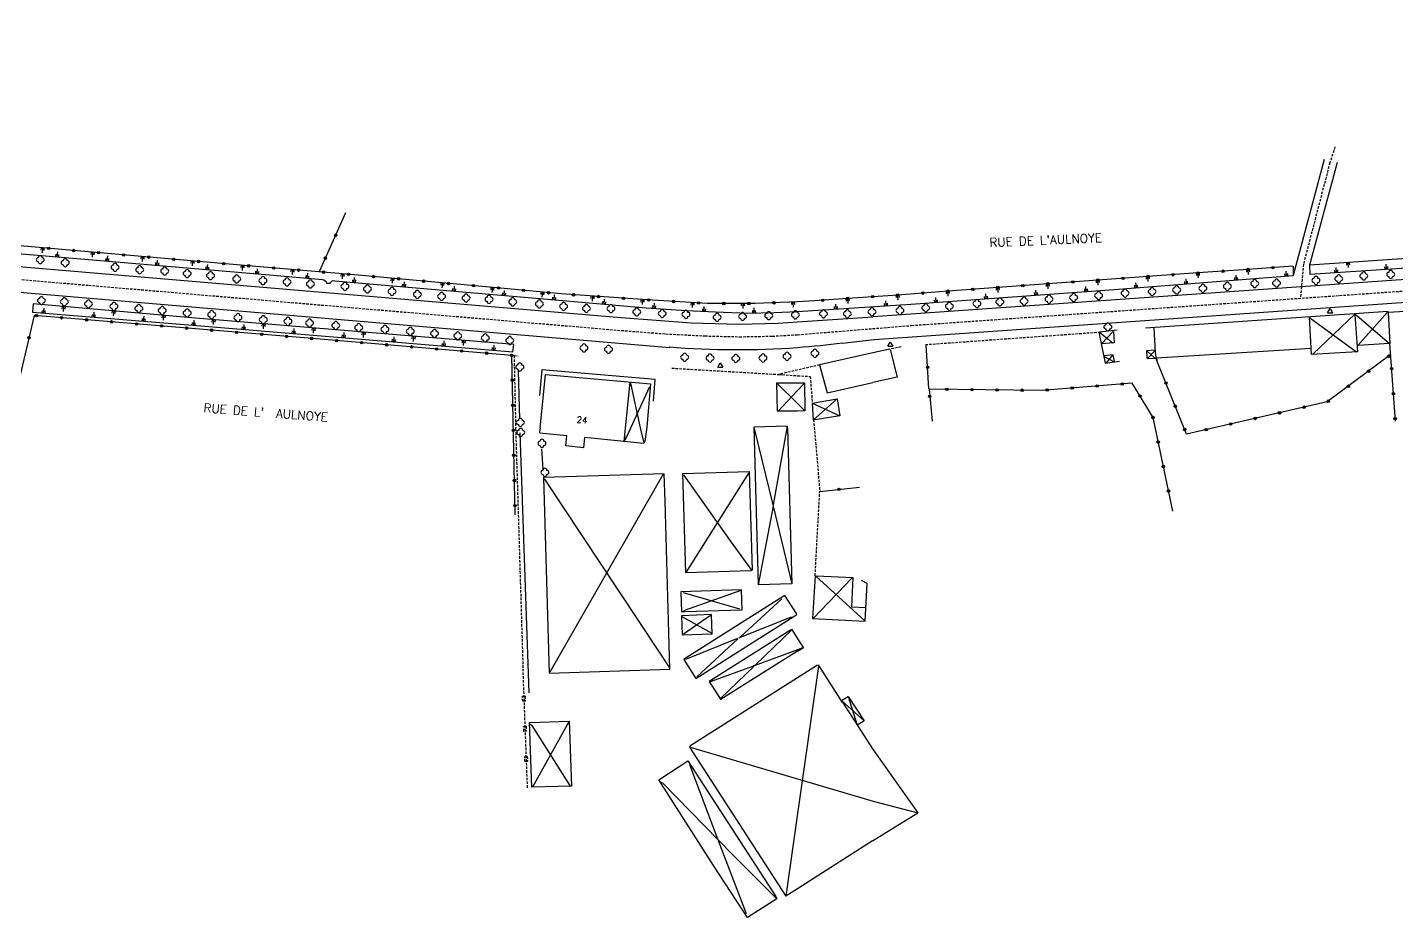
# Model space of a CAD drawing. Header units: millimetres. Extents: x 116000 to 117000, y 128339 to 129000.
# Drawn here: x 116346.5 to 116619.4, y 128572.3 to 128749.8 of the extents above; entities that cross this region are included whole.
import ezdxf
from ezdxf.enums import TextEntityAlignment as Align

# ---------------------------------------------------------------- set-up
doc = ezdxf.new("R2010")
doc.units = ezdxf.units.MM
doc.linetypes.add('DASHED', pattern=[0.75, 0.5, -0.25])
for name, color, linetype in [('W0001', 6, 'DASHED'), ('W0008', 7, 'CONTINUOUS'), ('W0100', 7, 'CONTINUOUS'), ('W0112', 1, 'DASHED'), ('W0211', 2, 'CONTINUOUS'), ('W0300', 7, 'CONTINUOUS'), ('W0310', 3, 'CONTINUOUS'), ('W0322', 7, 'CONTINUOUS'), ('W0471', 7, 'CONTINUOUS'), ('W0989', 7, 'CONTINUOUS'), ('W0991', 7, 'CONTINUOUS')]:
    doc.layers.add(name, color=color, linetype=linetype)
doc.styles.get("Standard").update_dxf_attribs({"font": 'romans.shx', "width": 0.85})

msp = doc.modelspace()

# ---------------------------------------------------------------- linework, layer by layer
at = {"layer": 'W0001'}
msp.add_lwpolyline([(116500, 128688.5), (116522.72, 128690.34), (116696.27, 128702.5), (116706.76, 128703.56, 0.111137), (116722.51, 128708.82), (116730.81, 128715.49, -0.066219), (116748.38, 128727.3, -0.041745), (116758.7, 128731.38), (116812.92, 128750)], format="xyb", dxfattribs=at)
for points in [[(116607.08, 128725.93), (116606.07, 128722.79), (116600.81, 128702.54), (116600.18, 128695.77)], [(116250.5, 128707.54), (116358.73, 128698.35), (116465.6, 128689.28), (116473.71, 128688.66), (116481.55, 128688.25), (116488.41, 128688.09), (116494.97, 128688.2), (116500, 128688.5)]]:
    msp.add_lwpolyline(points, dxfattribs=at)
at = {"layer": 'W0008'}
for points in [[(116050.92, 128731.28), (116059.23, 128729.87), (116112.99, 128722.16), (116129.85, 128720.29), (116464.81, 128691.9), (116478.78, 128690.87), (116488.34, 128690.62), (116496.15, 128690.77), (116500, 128691.05)], [(116043.82, 128727.93), (116054.76, 128725.6), (116070.63, 128723.2), (116105.97, 128718.03), (116116.51, 128716.68), (116123.75, 128715.98), (116126.77, 128715.82), (116147.28, 128713.81), (116474.5, 128685.97)], [(116604.96, 128723.45), (116598.79, 128700.27)], [(116607.5, 128722.82), (116602.01, 128702.34)], [(116703.73, 128705.27), (116514.98, 128692.07)], [(116515.23, 128687.53), (116701.74, 128700.65), (116708.33, 128701.54)], [(116500, 128691.07), (116514.98, 128692.07)], [(116508.94, 128686.83), (116515.23, 128687.53)]]:
    msp.add_lwpolyline(points, dxfattribs=at)
for centre, start, end in [((116487.99, 128852.91), 274.1156, 277.1889), ((116488.02, 128852.89), 265.342, 274.1033)]:
    msp.add_arc(centre, 167.37, start, end, dxfattribs=at)
at = {"layer": 'W0100'}
for points in [[(116617.67, 128693.15), (116569.31, 128689.77)], [(116611.06, 128692.53), (116611.55, 128685.07), (116602.43, 128684.52), (116602.01, 128692.06)], [(116611.03, 128692.57), (116602.65, 128684.62)], [(116611.06, 128692.63), (116617.92, 128686.81)], [(116617.55, 128692.97), (116611.63, 128686.37)], [(116617.66, 128692.94), (116618.04, 128686.72)], [(116563.66, 128689.37), (116560.13, 128689.02)], [(116562.88, 128689.16), (116560.58, 128686.68)], [(116571, 128689.83), (116571.24, 128685.02), (116571.46, 128683.46)], [(116602.08, 128691.88), (116611.38, 128685.11)], [(116560.02, 128689.03), (116561.3, 128682.82), (116564.14, 128683.25)], [(116560.13, 128689.02), (116562.83, 128686.89)], [(116562.94, 128689.13), (116563.09, 128686.86), (116560.52, 128686.68)], [(116617.98, 128686.75), (116611.73, 128686.35)], [(116515.02, 128684.85), (116504.39, 128682.47)], [(116518.47, 128685.57), (116519.82, 128680.06), (116515.01, 128678.96)], [(116518.38, 128685.58), (116515.02, 128684.85)], [(116563.13, 128683.13), (116562.91, 128684.48), (116561.12, 128684.26)], [(116561.12, 128684.15), (116562.93, 128683.16)], [(116562.78, 128684.4), (116561.46, 128682.87)], [(116571.18, 128685.42), (116569.5, 128685.3), (116569.61, 128683.92), (116569.85, 128683.76), (116571.31, 128683.85)], [(116569.69, 128685.23), (116571.15, 128683.86)], [(116571.18, 128685.29), (116569.72, 128683.78)], [(116602.33, 128685.74), (116571.5, 128683.81)], [(116571.52, 128683.8), (116571.59, 128683.45)], [(116504.39, 128682.47), (116505.9, 128676.89), (116515.01, 128678.96)], [(116448.66, 128669.89), (116449.78, 128680.59), (116470.68, 128678.72), (116469.93, 128670.03)], [(116466.56, 128679.05), (116465.64, 128669.89)], [(116466.71, 128678.83), (116468.6, 128669.95)], [(116496.17, 128673.22), (116495.96, 128673.27), (116495.88, 128678.88), (116500, 128678.91)], [(116495.92, 128678.76), (116500, 128674.77)], [(116500, 128678.91), (116501.37, 128678.93), (116501.43, 128673.3), (116500, 128673.27)], [(116501.29, 128678.76), (116500, 128677.34)], [(116470.45, 128678.13), (116466.71, 128669.86)], [(116500, 128677.34), (116496.11, 128673.24)], [(116502.93, 128674.87), (116507.85, 128675.72), (116508.38, 128672.35), (116503.11, 128671.45)], [(116507.85, 128675.72), (116503.19, 128671.54)], [(116500, 128673.27), (116496.17, 128673.22), (116496.17, 128673.22)], [(116500, 128674.77), (116501.38, 128673.41)], [(116502.93, 128674.87), (116503.11, 128671.45)], [(116502.93, 128674.87), (116508.38, 128672.35)], [(116497.99, 128669.83), (116497.92, 128670.28), (116491.3, 128670.09)], [(116491.3, 128670.09), (116492.13, 128638.6)], [(116491.3, 128670.09), (116495.11, 128654.31), (116492.13, 128638.6)], [(116497.92, 128670.28), (116495.14, 128654.55)], [(116448.55, 128669.16), (116448.55, 128668.97)], [(116448.66, 128669.89), (116448.56, 128669.13)], [(116469.93, 128670.04), (116469.55, 128667.19), (116469.34, 128666.77), (116457.52, 128667.97), (116457.31, 128665.95), (116453.82, 128666.32), (116454, 128668.36), (116448.61, 128668.88)], [(116465.64, 128669.89), (116465.36, 128667.16)], [(116465.52, 128668.13), (116465.44, 128667.43)], [(116465.44, 128667.86), (116465.69, 128667.6)], [(116466.72, 128669.89), (116465.54, 128667.38)], [(116468.6, 128669.95), (116469.35, 128666.94)], [(116497.99, 128669.85), (116498.86, 128638.79), (116492.13, 128638.6)], [(116449.37, 128659.79), (116449.55, 128659.71), (116471.98, 128625.76), (116474.47, 128622.09)], [(116473.2, 128660.68), (116450.6, 128621.22)], [(116477.24, 128660.58), (116486.57, 128647.38), (116490.84, 128641.55)], [(116490.23, 128660.87), (116477.74, 128641.09)], [(116495.19, 128654.04), (116498.86, 128638.79), (116498.86, 128638.79)], [(116503.49, 128640.44), (116502.99, 128631.93)], [(116503.61, 128640.35), (116513.39, 128631.45)], [(116503.74, 128640.44), (116511.03, 128640.1), (116510.73, 128634.24), (116510.76, 128634.21)], [(116488.65, 128637.48), (116477.28, 128633.44)], [(116510.86, 128639.99), (116503.09, 128631.93)], [(116513.88, 128638.87), (116512.75, 128639.47)], [(116513.48, 128631.36), (116513.88, 128638.87)], [(116477.19, 128637.09), (116488.4, 128633.84)], [(116496.87, 128635.85), (116488.55, 128628.19)], [(116477, 128628.65), (116482.97, 128628.85), (116482.86, 128632.68), (116476.88, 128632.47), (116476.99, 128628.71)], [(116476.93, 128632.33), (116482.93, 128629.01)], [(116482.62, 128632.53), (116477.25, 128628.76)], [(116498.71, 128632.2), (116488.21, 128627.99)], [(116502.99, 128631.93), (116513.48, 128631.36)], [(116510.76, 128634.21), (116513.61, 128634.07)], [(116500, 128627.97), (116498.88, 128629.7), (116498.58, 128629.59), (116482.35, 128619.34), (116484.6, 128615.8)], [(116498.88, 128629.7), (116491.54, 128622.58)], [(116488.05, 128627.95), (116477.63, 128623.73)], [(116488.11, 128627.86), (116479.92, 128620.26)], [(116500, 128625.42), (116501.2, 128626.1), (116500, 128627.97)], [(116500, 128625.42), (116484.78, 128615.8)], [(116500, 128625.69), (116491.32, 128622.48)], [(116501.2, 128626.1), (116500, 128625.69)], [(116491.19, 128622.43), (116482.55, 128619.28)], [(116491.28, 128622.32), (116484.71, 128616)], [(116491.35, 128622.45), (116491.16, 128622.45)], [(116503.99, 128622.61), (116500, 128620.1)], [(116504.13, 128622.4), (116500, 128593.02)], [(116504.1, 128622.66), (116508.89, 128615.16)], [(116500, 128620.1), (116478.52, 128606.43)], [(116484.59, 128615.83), (116484.84, 128615.83)], [(116508.75, 128615.55), (116510.06, 128616.34), (116513.24, 128611.49), (116513.24, 128611.49), (116511.86, 128610.66)], [(116508.75, 128615.55), (116513.24, 128611.49)], [(116510.06, 128616.34), (116511.86, 128610.66)], [(116508.92, 128615.2), (116514.94, 128605.89)], [(116446.65, 128610.9), (116447.01, 128610.57), (116454.69, 128598.47)], [(116454.41, 128611.31), (116447.19, 128598.29)], [(116478.43, 128606.23), (116497.65, 128576.52)], [(116478.55, 128606.42), (116478.55, 128606.17)], [(116478.58, 128606.27), (116500, 128599.94)], [(116514.94, 128605.89), (116523.98, 128593.14)], [(116478.47, 128602.8), (116484.03, 128588)], [(116472.77, 128599.26), (116473.05, 128599.12), (116486.99, 128584.86), (116495.83, 128575.99)], [(116500, 128599.94), (116515.04, 128595.47)], [(116515.04, 128595.47), (116523.98, 128593.14)], [(116500, 128593.02), (116497.65, 128576.52)], [(116514.92, 128587.6), (116523.98, 128593.14)], [(116484.16, 128587.62), (116489.72, 128573.05)], [(116514.92, 128587.6), (116500, 128578.03)], [(116500, 128578.03), (116497.65, 128576.52)]]:
    msp.add_lwpolyline(points, dxfattribs=at)
for points in [[(116474.56, 128621.77), (116473.6, 128655.28), (116473.39, 128660.75), (116449.36, 128660.01), (116450.46, 128621.02), (116474.56, 128621.77)], [(116477.69, 128640.98), (116477.15, 128660.84), (116490.35, 128661.24), (116490.91, 128641.53), (116490.69, 128641.4), (116477.69, 128640.98)], [(116477.54, 128633.27), (116488.96, 128633.64), (116488.83, 128637.65), (116476.73, 128637.25), (116476.83, 128633.29), (116477.54, 128633.27)], [(116477.79, 128624.05), (116477.33, 128623.74), (116479.7, 128619.94), (116499.86, 128632.69), (116499.8, 128632.92), (116497.46, 128636.47), (116496.59, 128635.96), (116477.79, 128624.05)], [(116447.04, 128598.25), (116446.56, 128611.16), (116454.5, 128611.41), (116454.91, 128598.46), (116447.04, 128598.25)], [(116495.64, 128576.47), (116495.83, 128575.99), (116490.01, 128572.26), (116483.22, 128582.64), (116472.34, 128599.74), (116478.15, 128603.52), (116495.64, 128576.47)]]:
    msp.add_lwpolyline(points, close=True, dxfattribs=at)
at = {"layer": 'W0112'}
for p, q in [((116445.18, 128616.39), (116445.68, 128616.41)), ((116445.21, 128615.39), (116445.18, 128616.39)), ((116445.68, 128616.41), (116445.71, 128615.41)), ((116445.71, 128615.41), (116445.21, 128615.39)), ((116445.4, 128610.39), (116445.9, 128610.41)), ((116445.44, 128609.39), (116445.4, 128610.39)), ((116445.9, 128610.41), (116445.94, 128609.41)), ((116445.94, 128609.41), (116445.44, 128609.39)), ((116445.62, 128604.4), (116446.12, 128604.42)), ((116445.66, 128603.4), (116445.62, 128604.4)), ((116446.16, 128603.42), (116445.66, 128603.4)), ((116446.12, 128604.42), (116446.16, 128603.42))]:
    msp.add_line(p, q, dxfattribs=at)
for points in [[(116525.46, 128686.53), (116560.13, 128689.02)], [(116443.09, 128684.48), (116443.48, 128684.32), (116443.81, 128669.99)], [(116443.47, 128684.33), (116444.3, 128684.3)], [(116520.61, 128686.08), (116518.57, 128685.64)], [(116474.94, 128681.82), (116497.04, 128680.52)], [(116500, 128681.45), (116496.2, 128680.58), (116500, 128680.32)], [(116504.39, 128682.47), (116500, 128681.45)], [(116500, 128680.32), (116502.5, 128680.17)], [(116502.5, 128680.17), (116502.93, 128674.87)], [(116503.19, 128671.54), (116504.41, 128657.25)], [(116443.81, 128669.99), (116443.8, 128669.8), (116445.26, 128621.87)], [(116503.49, 128640.44), (116504.41, 128657.25)], [(116445.22, 128621.89), (116446.11, 128597.91)]]:
    msp.add_lwpolyline(points, dxfattribs=at)
at = {"layer": 'W0211'}
for p, q in [((116349.26, 128705.34), (116349.3, 128705.84)), ((116349.5, 128704.81), (116349.59, 128705.81)), ((116349.83, 128705.29), (116349.87, 128705.78)), ((116352.14, 128704.57), (116352.09, 128704.07)), ((116352.47, 128705.05), (116352.38, 128704.05)), ((116352.71, 128704.52), (116352.67, 128704.02)), ((116359.22, 128704.47), (116359.26, 128704.96)), ((116359.46, 128703.94), (116359.55, 128704.94)), ((116359.79, 128704.42), (116359.84, 128704.91)), ((116362.1, 128703.72), (116362.06, 128703.22)), ((116362.43, 128704.2), (116362.35, 128703.2)), ((116362.68, 128703.67), (116362.63, 128703.17)), ((116369.18, 128703.6), (116369.22, 128704.09)), ((116369.42, 128703.07), (116369.51, 128704.07)), ((116369.76, 128703.55), (116369.8, 128704.04)), ((116372.06, 128702.87), (116372.02, 128702.37)), ((116372.39, 128703.35), (116372.31, 128702.35)), ((116372.64, 128702.82), (116372.6, 128702.33)), ((116379.14, 128702.73), (116379.19, 128703.22)), ((116379.39, 128702.2), (116379.47, 128703.2)), ((116379.72, 128702.68), (116379.76, 128703.17)), ((116609.47, 128702.36), (116609.43, 128702.86)), ((116609.79, 128701.88), (116609.72, 128702.88)), ((116610.04, 128702.4), (116610.01, 128702.9)), ((116382.03, 128702.02), (116381.99, 128701.52)), ((116382.36, 128702.5), (116382.27, 128701.5)), ((116382.6, 128701.97), (116382.56, 128701.48)), ((116389.1, 128701.86), (116389.15, 128702.35)), ((116389.35, 128701.33), (116389.44, 128702.33)), ((116389.68, 128701.81), (116389.72, 128702.3)), ((116391.99, 128701.17), (116391.95, 128700.68)), ((116392.32, 128701.65), (116392.24, 128700.65)), ((116392.57, 128701.12), (116392.52, 128700.63)), ((116399.07, 128701), (116399.11, 128701.5)), ((116399.31, 128700.48), (116399.4, 128701.48)), ((116399.64, 128700.96), (116399.69, 128701.45)), ((116401.96, 128700.3), (116401.91, 128699.8)), ((116402.29, 128700.77), (116402.2, 128699.77)), ((116402.53, 128700.25), (116402.49, 128699.75)), ((116409.03, 128700.16), (116409.08, 128700.66)), ((116409.28, 128699.64), (116409.36, 128700.63)), ((116409.61, 128700.11), (116409.65, 128700.61)), ((116569.56, 128699.58), (116569.53, 128700.08)), ((116569.89, 128699.1), (116569.82, 128700.1)), ((116570.14, 128699.62), (116570.11, 128700.12)), ((116579.54, 128700.28), (116579.5, 128700.78)), ((116579.86, 128699.81), (116579.79, 128700.8)), ((116580.12, 128700.32), (116580.08, 128700.82)), ((116587.31, 128700.4), (116587.38, 128699.4)), ((116589.52, 128700.99), (116589.48, 128701.48)), ((116589.84, 128700.51), (116589.77, 128701.5)), ((116590.09, 128701.03), (116590.06, 128701.52)), ((116597.03, 128700.64), (116597.07, 128700.14)), ((116597.28, 128701.16), (116597.35, 128700.16)), ((116597.6, 128700.68), (116597.64, 128700.18)), ((116607.01, 128701.37), (116607.04, 128700.87)), ((116607.26, 128701.89), (116607.33, 128700.89)), ((116607.58, 128701.41), (116607.61, 128700.91)), ((116616.98, 128702.03), (116617.02, 128701.53)), ((116617.24, 128702.55), (116617.3, 128701.55)), ((116617.56, 128702.07), (116617.59, 128701.57)), ((116411.3, 128699.46), (116411.26, 128698.96)), ((116411.63, 128699.93), (116411.55, 128698.93)), ((116411.88, 128699.41), (116411.83, 128698.91)), ((116418.99, 128699.26), (116419.04, 128699.76)), ((116419.23, 128698.74), (116419.32, 128699.74)), ((116419.56, 128699.21), (116419.61, 128699.71)), ((116421.26, 128698.59), (116421.22, 128698.09)), ((116421.59, 128699.06), (116421.51, 128698.06)), ((116421.84, 128698.54), (116421.8, 128698.04)), ((116428.95, 128698.35), (116428.99, 128698.85)), ((116429.19, 128697.82), (116429.28, 128698.82)), ((116429.52, 128698.3), (116429.57, 128698.79)), ((116431.23, 128697.72), (116431.18, 128697.22)), ((116431.56, 128698.19), (116431.47, 128697.19)), ((116431.8, 128697.67), (116431.76, 128697.17)), ((116438.91, 128697.43), (116438.95, 128697.93)), ((116439.15, 128696.91), (116439.24, 128697.9)), ((116439.48, 128697.38), (116439.53, 128697.88)), ((116539.65, 128697.38), (116539.61, 128697.88)), ((116539.97, 128696.9), (116539.9, 128697.9)), ((116540.22, 128697.42), (116540.19, 128697.92)), ((116547.42, 128697.4), (116547.5, 128696.4)), ((116549.62, 128698.11), (116549.58, 128698.61)), ((116549.95, 128697.64), (116549.87, 128698.63)), ((116550.2, 128698.16), (116550.16, 128698.65)), ((116557.14, 128697.61), (116557.18, 128697.11)), ((116557.4, 128698.13), (116557.47, 128697.13)), ((116557.72, 128697.65), (116557.76, 128697.15)), ((116559.59, 128698.85), (116559.56, 128699.35)), ((116559.92, 128698.37), (116559.84, 128699.37)), ((116560.17, 128698.89), (116560.13, 128699.39)), ((116567.11, 128698.35), (116567.15, 128697.86)), ((116567.36, 128698.87), (116567.44, 128697.88)), ((116567.69, 128698.4), (116567.73, 128697.9)), ((116577.09, 128699.12), (116577.12, 128698.62)), ((116577.34, 128699.64), (116577.41, 128698.64)), ((116577.66, 128699.16), (116577.7, 128698.66)), ((116587.06, 128699.88), (116587.09, 128699.38)), ((116587.63, 128699.92), (116587.67, 128699.42)), ((116441.19, 128696.85), (116441.14, 128696.35)), ((116441.52, 128697.32), (116441.43, 128696.32)), ((116441.76, 128696.8), (116441.72, 128696.3)), ((116448.86, 128696.5), (116448.91, 128697)), ((116449.1, 128695.97), (116449.19, 128696.97)), ((116449.44, 128696.44), (116449.48, 128696.94)), ((116451.15, 128695.98), (116451.11, 128695.48)), ((116451.48, 128696.45), (116451.39, 128695.45)), ((116451.73, 128695.93), (116451.68, 128695.43)), ((116458.84, 128695.71), (116458.88, 128696.2)), ((116459.09, 128695.19), (116459.16, 128696.18)), ((116459.42, 128695.67), (116459.45, 128696.16)), ((116461.11, 128695.13), (116461.07, 128694.63)), ((116461.44, 128695.6), (116461.36, 128694.6)), ((116461.69, 128695.08), (116461.65, 128694.58)), ((116468.82, 128695.01), (116468.85, 128695.51)), ((116469.07, 128694.5), (116469.14, 128695.49)), ((116469.39, 128694.97), (116469.43, 128695.47)), ((116471.4, 128694.76), (116471.32, 128693.77)), ((116478.8, 128694.4), (116478.83, 128694.9)), ((116479.06, 128693.89), (116479.12, 128694.89)), ((116479.38, 128694.37), (116479.41, 128694.87)), ((116488.83, 128694.22), (116488.83, 128694.72)), ((116489.12, 128693.72), (116489.12, 128694.72)), ((116489.4, 128694.22), (116489.4, 128694.72)), ((116498.84, 128694.49), (116498.82, 128694.99)), ((116499.15, 128694), (116499.11, 128695)), ((116499.42, 128694.51), (116499.4, 128695.01)), ((116509.72, 128695.21), (116509.69, 128695.7)), ((116510.04, 128694.73), (116509.98, 128695.72)), ((116510.3, 128695.24), (116510.27, 128695.74)), ((116517.25, 128694.73), (116517.28, 128694.23)), ((116517.51, 128695.25), (116517.57, 128694.25)), ((116517.83, 128694.77), (116517.86, 128694.27)), ((116519.7, 128695.89), (116519.67, 128696.39)), ((116520.03, 128695.41), (116519.95, 128696.41)), ((116520.28, 128695.93), (116520.24, 128696.43)), ((116527.22, 128695.41), (116527.26, 128694.91)), ((116527.48, 128695.93), (116527.55, 128694.93)), ((116527.8, 128695.45), (116527.84, 128694.96)), ((116529.67, 128696.64), (116529.64, 128697.14)), ((116530, 128696.16), (116529.93, 128697.16)), ((116530.25, 128696.68), (116530.21, 128697.18)), ((116537.2, 128696.14), (116537.23, 128695.65)), ((116537.45, 128696.66), (116537.52, 128695.67)), ((116537.77, 128696.19), (116537.81, 128695.69)), ((116547.17, 128696.88), (116547.21, 128696.38)), ((116547.75, 128696.92), (116547.78, 128696.42)), ((116349.42, 128693.34), (116349.38, 128692.85)), ((116349.75, 128693.82), (116349.67, 128692.82)), ((116350, 128693.3), (116349.96, 128692.8)), ((116353.46, 128693.64), (116353.51, 128694.14)), ((116353.71, 128693.12), (116353.79, 128694.12)), ((116354.04, 128693.59), (116354.08, 128694.09)), ((116359.39, 128692.53), (116359.35, 128692.03)), ((116359.72, 128693.01), (116359.64, 128692.01)), ((116359.96, 128692.48), (116359.92, 128691.99)), ((116363.42, 128692.77), (116363.47, 128693.26)), ((116363.67, 128692.24), (116363.76, 128693.24)), ((116364, 128692.72), (116364.04, 128693.21)), ((116369.68, 128692.19), (116369.6, 128691.2)), ((116373.39, 128691.89), (116373.43, 128692.39)), ((116373.63, 128691.37), (116373.72, 128692.36)), ((116373.96, 128691.84), (116374, 128692.34)), ((116471.07, 128694.29), (116471.03, 128693.79)), ((116471.65, 128694.24), (116471.61, 128693.75)), ((116481.03, 128693.65), (116481.01, 128693.15)), ((116481.34, 128694.14), (116481.3, 128693.14)), ((116481.61, 128693.63), (116481.59, 128693.13)), ((116491, 128693.33), (116491.01, 128692.83)), ((116491.27, 128693.84), (116491.3, 128692.84)), ((116491.57, 128693.34), (116491.58, 128692.84)), ((116507.27, 128694.09), (116507.3, 128693.59)), ((116507.53, 128694.61), (116507.59, 128693.61)), ((116507.85, 128694.13), (116507.88, 128693.63)), ((116369.36, 128691.72), (116369.32, 128691.22)), ((116369.93, 128691.67), (116369.89, 128691.17)), ((116379.32, 128690.9), (116379.28, 128690.41)), ((116379.65, 128691.38), (116379.57, 128690.38)), ((116379.9, 128690.86), (116379.86, 128690.36)), ((116383.35, 128691.02), (116383.39, 128691.52)), ((116383.59, 128690.5), (116383.68, 128691.5)), ((116383.92, 128690.98), (116383.97, 128691.47)), ((116389.29, 128690.08), (116389.25, 128689.59)), ((116389.62, 128690.56), (116389.54, 128689.56)), ((116389.86, 128690.04), (116389.82, 128689.54)), ((116393.31, 128690.18), (116393.36, 128690.68)), ((116393.56, 128689.66), (116393.64, 128690.66)), ((116393.89, 128690.13), (116393.93, 128690.63)), ((116399.26, 128689.26), (116399.21, 128688.77)), ((116399.58, 128689.74), (116399.5, 128688.74)), ((116399.83, 128689.22), (116399.79, 128688.72)), ((116403.28, 128689.34), (116403.32, 128689.84)), ((116403.52, 128688.82), (116403.61, 128689.81)), ((116403.85, 128689.29), (116403.9, 128689.79)), ((116409.22, 128688.44), (116409.18, 128687.94)), ((116409.55, 128688.92), (116409.47, 128687.92)), ((116409.8, 128688.4), (116409.76, 128687.9)), ((116413.24, 128688.5), (116413.28, 128688.99)), ((116413.49, 128687.97), (116413.57, 128688.97)), ((116413.82, 128688.45), (116413.86, 128688.95)), ((116419.19, 128687.61), (116419.15, 128687.11)), ((116419.52, 128688.09), (116419.43, 128687.09)), ((116419.76, 128687.56), (116419.72, 128687.07)), ((116423.21, 128687.68), (116423.25, 128688.18)), ((116423.46, 128687.16), (116423.54, 128688.16)), ((116423.79, 128687.63), (116423.83, 128688.13)), ((116429.15, 128686.77), (116429.11, 128686.27)), ((116429.48, 128687.24), (116429.4, 128686.24)), ((116429.73, 128686.72), (116429.69, 128686.22)), ((116433.18, 128686.87), (116433.22, 128687.37)), ((116433.42, 128686.35), (116433.51, 128687.34)), ((116433.75, 128686.82), (116433.79, 128687.32)), ((116439.12, 128685.92), (116439.07, 128685.42)), ((116439.45, 128686.39), (116439.36, 128685.4)), ((116439.69, 128685.87), (116439.65, 128685.37))]:
    msp.add_line(p, q, dxfattribs=at)
for points in [[(116602.06, 128700.54), (116602.09, 128700.55), (116646.77, 128703.5), (116691.32, 128706.58), (116708.46, 128707.79, 0.209279), (116718.85, 128712.91), (116734.11, 128727.96), (116734.65, 128728.4), (116735.16, 128728.91), (116734.7, 128729.79), (116734.15, 128729.31), (116733.48, 128728.72), (116732.86, 128728.15), (116717.65, 128713.26, -0.208436), (116703.15, 128709.29, 0.013088), (116690.51, 128708.52), (116648.36, 128705.58), (116606.94, 128702.69), (116602.01, 128702.34), (116601.97, 128702.34)], [(116344.6, 128704.71), (116394.75, 128700.44), (116405.31, 128699.5, -0.335772), (116406.11, 128698.77), (116406.86, 128698.74, -0.424835), (116407.75, 128699.26), (116451.66, 128695.43), (116469.79, 128693.88), (116477.79, 128693.29), (116483.63, 128693.05), (116490.07, 128692.81), (116495.32, 128692.93), (116500, 128693.12)]]:
    msp.add_lwpolyline(points, format="xyb", dxfattribs=at)
for points in [[(116500, 128693.12), (116522.57, 128694.57), (116563.07, 128697.54), (116598.79, 128700.27)], [(116598.73, 128702.13), (116598.79, 128700.27)], [(116602.01, 128702.34), (116602.09, 128700.55)]]:
    msp.add_lwpolyline(points, dxfattribs=at)
msp.add_lwpolyline([(116443.47, 128686.53), (116413.62, 128688.97), (116379.97, 128691.81), (116347.66, 128694.66), (116347.5, 128693), (116380.24, 128690.33), (116415.45, 128687.43), (116443.26, 128685.06)], close=True, dxfattribs=at)
at = {"layer": 'W0300'}
for centre, start, end in [((116348.65, 128703.43), 90, 270), ((116349.05, 128703.83), 0, 180), ((116349.05, 128703.03), 180, 0), ((116349.45, 128703.43), 270, 90), ((116353.63, 128702.85), 90, 270), ((116354.03, 128703.25), 0, 180), ((116354.43, 128702.85), 270, 90), ((116354.03, 128702.45), 180, 0), ((116363.58, 128701.94), 90, 270), ((116363.98, 128702.34), 0, 180), ((116363.98, 128701.54), 180, 0), ((116364.38, 128701.94), 270, 90), ((116368.48, 128701.44), 90, 270), ((116368.88, 128701.84), 0, 180), ((116368.88, 128701.04), 180, 0), ((116369.28, 128701.44), 270, 90), ((116373.46, 128701.19), 90, 270), ((116373.86, 128701.59), 0, 180), ((116373.86, 128700.79), 180, 0), ((116374.26, 128701.19), 270, 90), ((116377.94, 128700.69), 90, 270), ((116378.34, 128701.09), 0, 180), ((116378.34, 128700.29), 180, 0), ((116378.74, 128700.69), 270, 90), ((116382.59, 128700.28), 90, 270), ((116382.99, 128700.68), 0, 180), ((116383.39, 128700.28), 270, 90), ((116388.21, 128700.02), 0, 180), ((116393.44, 128699.68), 0, 180), ((116603.3, 128699.73), 0, 180), ((116607.85, 128700.04), 0, 180), ((116612.43, 128700.21), 90, 270), ((116612.83, 128700.61), 0, 180), ((116613.23, 128700.21), 270, 90), ((116617.8, 128700.52), 90, 270), ((116618.2, 128700.92), 0, 180), ((116618.2, 128700.12), 180, 0), ((116618.6, 128700.52), 270, 90), ((116382.99, 128699.88), 180, 0), ((116387.81, 128699.62), 90, 270), ((116388.21, 128699.22), 180, 0), ((116388.61, 128699.62), 270, 90), ((116393.04, 128699.28), 90, 270), ((116393.44, 128698.88), 180, 0), ((116393.84, 128699.28), 270, 90), ((116397.85, 128699.03), 90, 270), ((116398.25, 128699.43), 0, 180), ((116398.25, 128698.63), 180, 0), ((116398.65, 128699.03), 270, 90), ((116402.5, 128698.62), 90, 270), ((116402.9, 128699.02), 0, 180), ((116402.9, 128698.22), 180, 0), ((116403.3, 128698.62), 270, 90), ((116409.39, 128698.12), 90, 270), ((116409.79, 128698.52), 0, 180), ((116409.79, 128697.72), 180, 0), ((116410.19, 128698.12), 270, 90), ((116413.87, 128697.62), 90, 270), ((116414.27, 128698.02), 0, 180), ((116414.67, 128697.62), 270, 90), ((116418.76, 128697.12), 90, 270), ((116419.16, 128697.52), 0, 180), ((116419.56, 128697.12), 270, 90), ((116424.22, 128696.94), 0, 180), ((116565.27, 128697.18), 0, 180), ((116570.25, 128697.1), 90, 270), ((116570.65, 128697.5), 0, 180), ((116571.05, 128697.1), 270, 90), ((116575.14, 128697.42), 90, 270), ((116575.54, 128697.82), 0, 180), ((116575.94, 128697.42), 270, 90), ((116580.36, 128697.74), 90, 270), ((116580.76, 128698.14), 0, 180), ((116580.76, 128697.34), 180, 0), ((116581.16, 128697.74), 270, 90), ((116585.25, 128698.14), 90, 270), ((116585.65, 128698.54), 0, 180), ((116585.65, 128697.74), 180, 0), ((116586.05, 128698.14), 270, 90), ((116590.7, 128698.7), 90, 270), ((116591.1, 128699.1), 0, 180), ((116591.1, 128698.3), 180, 0), ((116591.5, 128698.7), 270, 90), ((116595.04, 128698.78), 90, 270), ((116595.44, 128699.18), 0, 180), ((116595.44, 128698.38), 180, 0), ((116595.84, 128698.78), 270, 90), ((116602.9, 128699.33), 90, 270), ((116603.3, 128698.93), 180, 0), ((116603.7, 128699.33), 270, 90), ((116607.45, 128699.64), 90, 270), ((116607.85, 128699.24), 180, 0), ((116608.25, 128699.64), 270, 90), ((116612.83, 128699.81), 180, 0), ((116348.9, 128695.31), 90, 270), ((116349.3, 128695.71), 0, 180), ((116349.3, 128694.91), 180, 0), ((116349.7, 128695.31), 270, 90), ((116353.46, 128695.06), 90, 270), ((116353.86, 128695.46), 0, 180), ((116353.86, 128694.66), 180, 0), ((116354.26, 128695.06), 270, 90), ((116358.27, 128694.64), 90, 270), ((116358.67, 128695.04), 0, 180), ((116359.07, 128694.64), 270, 90), ((116363.74, 128694.54), 0, 180), ((116414.27, 128697.22), 180, 0), ((116419.16, 128696.72), 180, 0), ((116423.82, 128696.54), 90, 270), ((116424.22, 128696.14), 180, 0), ((116424.62, 128696.54), 270, 90), ((116428.64, 128696.13), 90, 270), ((116429.04, 128696.53), 0, 180), ((116429.04, 128695.73), 180, 0), ((116429.44, 128696.13), 270, 90), ((116433.53, 128695.8), 90, 270), ((116433.93, 128696.2), 0, 180), ((116433.93, 128695.4), 180, 0), ((116434.33, 128695.8), 270, 90), ((116438.1, 128695.55), 90, 270), ((116438.5, 128695.95), 0, 180), ((116438.5, 128695.15), 180, 0), ((116438.9, 128695.55), 270, 90), ((116442.82, 128695.05), 90, 270), ((116443.22, 128695.45), 0, 180), ((116443.22, 128694.65), 180, 0), ((116443.62, 128695.05), 270, 90), ((116448.13, 128694.64), 90, 270), ((116448.53, 128695.04), 0, 180), ((116448.93, 128694.64), 270, 90), ((116453.35, 128694.54), 0, 180), ((116525.54, 128694.25), 0, 180), ((116530.24, 128694.58), 0, 180), ((116535.34, 128694.71), 90, 270), ((116535.74, 128695.11), 0, 180), ((116536.14, 128694.71), 270, 90), ((116539.9, 128695.04), 90, 270), ((116540.3, 128695.44), 0, 180), ((116540.3, 128694.64), 180, 0), ((116540.7, 128695.04), 270, 90), ((116544.74, 128695.18), 90, 270), ((116545.14, 128695.58), 0, 180), ((116545.14, 128694.78), 180, 0), ((116545.54, 128695.18), 270, 90), ((116549.71, 128695.58), 90, 270), ((116550.11, 128695.98), 0, 180), ((116550.11, 128695.18), 180, 0), ((116550.51, 128695.58), 270, 90), ((116554.6, 128695.9), 90, 270), ((116555, 128696.3), 0, 180), ((116555, 128695.5), 180, 0), ((116555.4, 128695.9), 270, 90), ((116559.58, 128696.3), 90, 270), ((116559.98, 128696.7), 0, 180), ((116559.98, 128695.9), 180, 0), ((116560.38, 128696.3), 270, 90), ((116564.87, 128696.78), 90, 270), ((116565.27, 128696.38), 180, 0), ((116565.67, 128696.78), 270, 90), ((116570.65, 128696.7), 180, 0), ((116575.54, 128697.02), 180, 0), ((116358.67, 128694.24), 180, 0), ((116363.34, 128694.14), 90, 270), ((116363.74, 128693.74), 180, 0), ((116364.14, 128694.14), 270, 90), ((116368.31, 128693.73), 90, 270), ((116368.71, 128694.13), 0, 180), ((116368.71, 128693.33), 180, 0), ((116369.11, 128693.73), 270, 90), ((116372.96, 128693.32), 90, 270), ((116373.36, 128693.72), 0, 180), ((116373.36, 128692.92), 180, 0), ((116373.76, 128693.32), 270, 90), ((116377.94, 128692.82), 90, 270), ((116378.34, 128693.22), 0, 180), ((116378.34, 128692.42), 180, 0), ((116378.74, 128692.82), 270, 90), ((116382.83, 128692.49), 90, 270), ((116383.23, 128692.89), 0, 180), ((116383.23, 128692.09), 180, 0), ((116383.63, 128692.49), 270, 90), ((116388.06, 128691.91), 90, 270), ((116388.46, 128692.31), 0, 180), ((116388.86, 128691.91), 270, 90), ((116393.12, 128691.49), 90, 270), ((116393.52, 128691.89), 0, 180), ((116393.92, 128691.49), 270, 90), ((116398.42, 128691.56), 0, 180), ((116448.53, 128694.24), 180, 0), ((116452.95, 128694.14), 90, 270), ((116453.35, 128693.74), 180, 0), ((116453.75, 128694.14), 270, 90), ((116457.51, 128693.73), 90, 270), ((116457.91, 128694.13), 0, 180), ((116457.91, 128693.33), 180, 0), ((116458.31, 128693.73), 270, 90), ((116462.4, 128693.71), 90, 270), ((116462.8, 128694.11), 0, 180), ((116462.8, 128693.31), 180, 0), ((116463.2, 128693.71), 270, 90), ((116467.55, 128693.04), 90, 270), ((116467.95, 128693.44), 0, 180), ((116467.95, 128692.64), 180, 0), ((116468.35, 128693.04), 270, 90), ((116472.61, 128692.71), 90, 270), ((116473.01, 128693.11), 0, 180), ((116473.01, 128692.31), 180, 0), ((116473.41, 128692.71), 270, 90), ((116477.34, 128692.55), 90, 270), ((116477.74, 128692.95), 0, 180), ((116477.74, 128692.15), 180, 0), ((116478.14, 128692.55), 270, 90), ((116483.56, 128691.97), 90, 270), ((116483.96, 128692.37), 0, 180), ((116484.36, 128691.97), 270, 90), ((116488.62, 128692.13), 90, 270), ((116489.02, 128692.53), 0, 180), ((116489.42, 128692.13), 270, 90), ((116493.85, 128692.3), 90, 270), ((116494.25, 128692.7), 0, 180), ((116494.25, 128691.9), 180, 0), ((116494.65, 128692.3), 270, 90), ((116499.16, 128692.46), 90, 270), ((116499.56, 128692.86), 0, 180), ((116499.56, 128692.06), 180, 0), ((116499.96, 128692.46), 270, 90), ((116504.76, 128692.66), 90, 270), ((116505.16, 128693.06), 0, 180), ((116505.16, 128692.26), 180, 0), ((116505.56, 128692.66), 270, 90), ((116509.52, 128692.66), 90, 270), ((116509.92, 128693.06), 0, 180), ((116509.92, 128692.26), 180, 0), ((116510.32, 128692.66), 270, 90), ((116514.42, 128693.06), 90, 270), ((116514.82, 128693.46), 0, 180), ((116514.82, 128692.66), 180, 0), ((116515.22, 128693.06), 270, 90), ((116519.98, 128693.32), 90, 270), ((116520.38, 128693.72), 0, 180), ((116520.38, 128692.92), 180, 0), ((116520.78, 128693.32), 270, 90), ((116525.14, 128693.85), 90, 270), ((116525.54, 128693.45), 180, 0), ((116525.94, 128693.85), 270, 90), ((116529.84, 128694.18), 90, 270), ((116530.24, 128693.78), 180, 0), ((116530.64, 128694.18), 270, 90), ((116535.74, 128694.31), 180, 0), ((116388.46, 128691.51), 180, 0), ((116393.52, 128691.09), 180, 0), ((116398.02, 128691.16), 90, 270), ((116398.42, 128690.76), 180, 0), ((116398.82, 128691.16), 270, 90), ((116402.33, 128690.83), 90, 270), ((116402.73, 128691.23), 0, 180), ((116402.73, 128690.43), 180, 0), ((116403.13, 128690.83), 270, 90), ((116407.56, 128690.33), 90, 270), ((116407.96, 128690.73), 0, 180), ((116407.96, 128689.93), 180, 0), ((116408.36, 128690.33), 270, 90), ((116412.13, 128689.91), 90, 270), ((116412.53, 128690.31), 0, 180), ((116412.53, 128689.51), 180, 0), ((116412.93, 128689.91), 270, 90), ((116417.35, 128689.58), 90, 270), ((116417.75, 128689.98), 0, 180), ((116417.75, 128689.18), 180, 0), ((116418.15, 128689.58), 270, 90), ((116422.41, 128689.17), 90, 270), ((116422.81, 128689.57), 0, 180), ((116423.21, 128689.17), 270, 90), ((116427.63, 128689.15), 0, 180), ((116483.96, 128691.57), 180, 0), ((116489.02, 128691.73), 180, 0), ((116561.42, 128690.05), 90, 270), ((116561.82, 128690.45), 0, 180), ((116561.82, 128689.65), 180, 0), ((116562.22, 128690.05), 270, 90), ((116422.81, 128688.77), 180, 0), ((116427.23, 128688.75), 90, 270), ((116427.63, 128688.35), 180, 0), ((116428.03, 128688.75), 270, 90), ((116431.87, 128688.26), 90, 270), ((116432.27, 128688.66), 0, 180), ((116432.27, 128687.86), 180, 0), ((116432.67, 128688.26), 270, 90), ((116437.35, 128687.84), 90, 270), ((116437.75, 128688.24), 0, 180), ((116437.75, 128687.44), 180, 0), ((116438.15, 128687.84), 270, 90), ((116442.24, 128687.34), 90, 270), ((116442.64, 128687.74), 0, 180), ((116442.64, 128686.94), 180, 0), ((116443.04, 128687.34), 270, 90), ((116457.41, 128686.25), 0, 180), ((116457.01, 128685.85), 90, 270), ((116457.41, 128685.45), 180, 0), ((116457.81, 128685.85), 270, 90), ((116461.91, 128685.58), 90, 270), ((116462.31, 128685.98), 0, 180), ((116462.31, 128685.18), 180, 0), ((116462.71, 128685.58), 270, 90), ((116477.09, 128684.01), 90, 270), ((116477.49, 128684.41), 0, 180), ((116477.89, 128684.01), 270, 90), ((116482.15, 128683.84), 90, 270), ((116482.55, 128684.24), 0, 180), ((116482.95, 128683.84), 270, 90), ((116487.29, 128683.76), 90, 270), ((116487.69, 128684.16), 0, 180), ((116488.09, 128683.76), 270, 90), ((116492.69, 128683.84), 90, 270), ((116493.09, 128684.24), 0, 180), ((116493.49, 128683.84), 270, 90), ((116497.5, 128684.18), 90, 270), ((116497.9, 128684.58), 0, 180), ((116497.9, 128683.78), 180, 0), ((116498.3, 128684.18), 270, 90), ((116503.04, 128684.79), 90, 270), ((116503.44, 128685.19), 0, 180), ((116503.44, 128684.39), 180, 0), ((116503.84, 128684.79), 270, 90), ((116444.24, 128682.04), 90, 270), ((116444.64, 128682.44), 0, 180), ((116444.64, 128681.64), 180, 0), ((116445.04, 128682.04), 270, 90), ((116477.49, 128683.61), 180, 0), ((116482.55, 128683.44), 180, 0), ((116487.69, 128683.36), 180, 0), ((116493.09, 128683.44), 180, 0), ((116444.34, 128671), 90, 270), ((116444.74, 128671.4), 0, 180), ((116444.74, 128670.6), 180, 0), ((116445.14, 128671), 270, 90), ((116444.42, 128669.01), 90, 270), ((116444.82, 128669.41), 0, 180), ((116444.82, 128668.61), 180, 0), ((116445.22, 128669.01), 270, 90), ((116449.05, 128667.25), 0, 180), ((116448.65, 128666.85), 90, 270), ((116449.05, 128666.45), 180, 0), ((116449.45, 128666.85), 270, 90), ((116449.23, 128661.05), 90, 270), ((116449.63, 128661.45), 0, 180), ((116449.63, 128660.65), 180, 0), ((116450.03, 128661.05), 270, 90)]:
    msp.add_arc(centre, 0.4, start, end, dxfattribs=at)
at = {"layer": 'W0310'}
for points in [[(116444.32, 128681.23), (116444.56, 128671.69)], [(116448.93, 128665.73), (116449.24, 128661.68)]]:
    msp.add_lwpolyline(points, dxfattribs=at)
at = {"layer": 'W0322'}
for points in [[(116500, 128695.03), (116491.51, 128694.72), (116481.96, 128694.72), (116470.03, 128695.43), (116452.85, 128696.62), (116441.52, 128697.7), (116411.69, 128700.44), (116392, 128702.11), (116316.96, 128708.66), (116243.34, 128714.86), (116209.22, 128717.6), (116186.31, 128719.51), (116171.4, 128720.58), (116111.77, 128726.21)], [(116404.69, 128701.09), (116409.98, 128712.87)], [(116598.72, 128702.17), (116589.77, 128701.5), (116579.79, 128700.8), (116569.82, 128700.1), (116559.84, 128699.37), (116549.87, 128698.63), (116539.9, 128697.9), (116529.93, 128697.16), (116519.95, 128696.41), (116509.98, 128695.72), (116503.37, 128695.22), (116500, 128695.03)], [(116443.7, 128652.55), (116443.04, 128684.38), (116406.43, 128687.47), (116360.01, 128691.32), (116347.88, 128692.31), (116344.8, 128679.32), (116337.3, 128648.48), (116333.33, 128632.95), (116336.2, 128631.08)], [(116526.18, 128677.69), (116525.63, 128686.48)], [(116619.13, 128671.24), (116618.03, 128686.72)], [(116618.21, 128684.52), (116605.56, 128675.09), (116577.51, 128668.68), (116571.55, 128683.51)], [(116574.77, 128653.29), (116570.83, 128671.97), (116566.7, 128678.83), (116548.64, 128677.37), (116526.19, 128677.64), (116526.83, 128671.24)], [(116504.4, 128657.25), (116512.32, 128658.1)]]:
    msp.add_lwpolyline(points, dxfattribs=at)
for centre, radius in [((116407.93, 128708.31), 0.25), ((116407.93, 128708.31), 0.15), ((116350.75, 128705.71), 0.25), ((116350.75, 128705.71), 0.15), ((116355.73, 128705.27), 0.25), ((116355.73, 128705.27), 0.15), ((116360.71, 128704.84), 0.25), ((116360.71, 128704.84), 0.15), ((116365.69, 128704.4), 0.25), ((116365.69, 128704.4), 0.15), ((116370.67, 128703.97), 0.25), ((116370.67, 128703.97), 0.15), ((116375.65, 128703.53), 0.25), ((116375.65, 128703.53), 0.15), ((116380.63, 128703.1), 0.25), ((116380.63, 128703.1), 0.15), ((116385.61, 128702.66), 0.25), ((116385.61, 128702.66), 0.15), ((116405.89, 128703.75), 0.25), ((116405.89, 128703.75), 0.15), ((116390.6, 128702.23), 0.25), ((116390.6, 128702.23), 0.15), ((116395.58, 128701.8), 0.25), ((116395.58, 128701.8), 0.15), ((116400.56, 128701.38), 0.25), ((116400.56, 128701.38), 0.15), ((116405.54, 128700.96), 0.25), ((116405.54, 128700.96), 0.15), ((116410.52, 128700.54), 0.25), ((116410.52, 128700.54), 0.15), ((116415.5, 128700.09), 0.25), ((116415.5, 128700.09), 0.15), ((116569.82, 128700.1), 0.25), ((116569.82, 128700.1), 0.15), ((116574.8, 128700.45), 0.25), ((116574.8, 128700.45), 0.15), ((116579.79, 128700.8), 0.25), ((116579.79, 128700.8), 0.15), ((116584.78, 128701.15), 0.25), ((116584.78, 128701.15), 0.15), ((116589.77, 128701.5), 0.25), ((116589.77, 128701.5), 0.15), ((116594.75, 128701.87), 0.25), ((116594.75, 128701.87), 0.15), ((116420.48, 128699.63), 0.25), ((116420.48, 128699.63), 0.15), ((116425.46, 128699.17), 0.25), ((116425.46, 128699.17), 0.15), ((116430.44, 128698.71), 0.25), ((116430.44, 128698.71), 0.15), ((116435.42, 128698.26), 0.25), ((116435.42, 128698.26), 0.15), ((116440.4, 128697.8), 0.25), ((116440.4, 128697.8), 0.15), ((116445.38, 128697.33), 0.25), ((116445.38, 128697.33), 0.15), ((116529.92, 128697.16), 0.25), ((116534.91, 128697.53), 0.25), ((116534.91, 128697.53), 0.15), ((116539.9, 128697.9), 0.25), ((116539.9, 128697.9), 0.15), ((116544.88, 128698.26), 0.25), ((116544.88, 128698.26), 0.15), ((116549.87, 128698.63), 0.25), ((116549.87, 128698.63), 0.15), ((116554.86, 128699), 0.25), ((116554.86, 128699), 0.15), ((116559.84, 128699.37), 0.25), ((116559.84, 128699.37), 0.15), ((116564.83, 128699.74), 0.25), ((116564.83, 128699.74), 0.15), ((116450.35, 128696.86), 0.25), ((116450.35, 128696.86), 0.15), ((116455.34, 128696.45), 0.25), ((116455.34, 128696.45), 0.15), ((116460.33, 128696.1), 0.25), ((116460.33, 128696.1), 0.15), ((116465.31, 128695.76), 0.25), ((116465.31, 128695.76), 0.15), ((116470.3, 128695.41), 0.25), ((116470.3, 128695.41), 0.15), ((116475.29, 128695.12), 0.25), ((116475.29, 128695.12), 0.15), ((116480.28, 128694.82), 0.25), ((116480.28, 128694.82), 0.15), ((116485.28, 128694.72), 0.25), ((116485.28, 128694.72), 0.15), ((116490.28, 128694.72), 0.25), ((116490.28, 128694.72), 0.15), ((116495.28, 128694.86), 0.25), ((116495.28, 128694.86), 0.15), ((116504.99, 128695.34), 0.25), ((116504.99, 128695.34), 0.15), ((116509.98, 128695.72), 0.25), ((116509.98, 128695.72), 0.15), ((116514.96, 128696.07), 0.25), ((116514.96, 128696.07), 0.15), ((116519.95, 128696.41), 0.25), ((116519.95, 128696.41), 0.15), ((116524.94, 128696.79), 0.25), ((116524.94, 128696.79), 0.15), ((116529.92, 128697.16), 0.15), ((116348.33, 128692.28), 0.25), ((116348.33, 128692.28), 0.15), ((116353.32, 128691.87), 0.25), ((116353.32, 128691.87), 0.15), ((116358.3, 128691.46), 0.25), ((116358.3, 128691.46), 0.15), ((116363.28, 128691.05), 0.25), ((116363.28, 128691.05), 0.15), ((116368.27, 128690.64), 0.25), ((116368.27, 128690.64), 0.15), ((116373.25, 128690.22), 0.25), ((116373.25, 128690.22), 0.15), ((116378.23, 128689.81), 0.25), ((116378.23, 128689.81), 0.15), ((116383.21, 128689.39), 0.25), ((116383.21, 128689.39), 0.15), ((116388.2, 128688.98), 0.25), ((116346.83, 128687.89), 0.25), ((116346.83, 128687.89), 0.15), ((116388.2, 128688.98), 0.15), ((116393.18, 128688.57), 0.25), ((116393.18, 128688.57), 0.15), ((116398.16, 128688.15), 0.25), ((116398.16, 128688.15), 0.15), ((116403.15, 128687.74), 0.25), ((116403.15, 128687.74), 0.15), ((116408.13, 128687.32), 0.25), ((116408.13, 128687.32), 0.15), ((116413.11, 128686.9), 0.25), ((116413.11, 128686.9), 0.15), ((116418.09, 128686.48), 0.25), ((116418.09, 128686.48), 0.15), ((116423.08, 128686.06), 0.25), ((116423.08, 128686.06), 0.15), ((116428.06, 128685.64), 0.25), ((116428.06, 128685.64), 0.15), ((116433.04, 128685.23), 0.25), ((116433.04, 128685.23), 0.15), ((116438.02, 128684.81), 0.25), ((116438.02, 128684.81), 0.15), ((116443, 128684.39), 0.25), ((116443, 128684.39), 0.15), ((116617.78, 128684.2), 0.25), ((116617.78, 128684.2), 0.15), ((116525.91, 128681.97), 0.25), ((116525.91, 128681.97), 0.15), ((116613.77, 128681.21), 0.25), ((116613.77, 128681.21), 0.15), ((116618.38, 128681.73), 0.25), ((116618.38, 128681.73), 0.15), ((116443.14, 128679.42), 0.25), ((116443.14, 128679.42), 0.15), ((116559.71, 128678.27), 0.25), ((116559.71, 128678.27), 0.15), ((116564.69, 128678.67), 0.25), ((116564.69, 128678.67), 0.15), ((116573.42, 128678.87), 0.25), ((116573.42, 128678.87), 0.15), ((116609.77, 128678.22), 0.25), ((116609.77, 128678.22), 0.15), ((116526.33, 128676.21), 0.25), ((116526.33, 128676.21), 0.15), ((116529.75, 128677.6), 0.25), ((116529.75, 128677.6), 0.15), ((116534.75, 128677.54), 0.25), ((116534.75, 128677.54), 0.15), ((116539.75, 128677.48), 0.25), ((116539.75, 128677.48), 0.15), ((116544.75, 128677.42), 0.25), ((116544.75, 128677.42), 0.15), ((116549.74, 128677.46), 0.25), ((116549.74, 128677.46), 0.15), ((116554.72, 128677.86), 0.25), ((116554.72, 128677.86), 0.15), ((116568.24, 128676.28), 0.25), ((116568.24, 128676.28), 0.15), ((116618.74, 128676.74), 0.25), ((116618.74, 128676.74), 0.15), ((116443.24, 128674.42), 0.25), ((116443.24, 128674.42), 0.15), ((116575.28, 128674.23), 0.25), ((116575.28, 128674.23), 0.15), ((116596.05, 128672.91), 0.25), ((116596.05, 128672.91), 0.15), ((116600.92, 128674.03), 0.25), ((116600.92, 128674.03), 0.15), ((116605.76, 128675.23), 0.25), ((116605.76, 128675.23), 0.15), ((116570.81, 128671.99), 0.25), ((116570.81, 128671.99), 0.15), ((116586.3, 128670.69), 0.25), ((116586.3, 128670.69), 0.15), ((116591.18, 128671.8), 0.25), ((116591.18, 128671.8), 0.15), ((116619.09, 128671.75), 0.25), ((116619.09, 128671.75), 0.15), ((116443.35, 128669.42), 0.25), ((116443.35, 128669.42), 0.15), ((116571.85, 128667.1), 0.25), ((116577.15, 128669.59), 0.25), ((116577.15, 128669.59), 0.15), ((116581.43, 128669.57), 0.25), ((116581.43, 128669.57), 0.15), ((116443.45, 128664.42), 0.25), ((116571.85, 128667.1), 0.15), ((116443.45, 128664.42), 0.15), ((116572.89, 128662.21), 0.25), ((116572.89, 128662.21), 0.15), ((116443.56, 128659.42), 0.25), ((116443.56, 128659.42), 0.15), ((116508.26, 128657.66), 0.25), ((116508.26, 128657.66), 0.15), ((116573.92, 128657.32), 0.25), ((116573.92, 128657.32), 0.15), ((116443.66, 128654.42), 0.25), ((116443.66, 128654.42), 0.15)]:
    msp.add_circle(centre, radius, dxfattribs=at)
at = {"layer": 'W0471'}
for p, q in [((116605.61, 128692.84), (116606.11, 128693.7)), ((116605.61, 128692.84), (116606.61, 128692.84)), ((116606.11, 128693.7), (116606.61, 128692.84)), ((116517.96, 128686.18), (116518.46, 128687.04)), ((116518.46, 128687.04), (116518.96, 128686.18)), ((116517.96, 128686.18), (116518.96, 128686.18)), ((116484.09, 128682.03), (116484.59, 128682.9)), ((116484.09, 128682.03), (116485.09, 128682.03)), ((116484.59, 128682.9), (116485.09, 128682.03))]:
    msp.add_line(p, q, dxfattribs=at)
at = {"layer": 'W0989'}
for points in [[(116617.67, 128692.99), (116628.86, 128693.66), (116629.57, 128682.27)], [(116471.25, 128675.27), (116471.58, 128679.53), (116449.03, 128681.52), (116448.59, 128676.39)], [(116444.61, 128668.9), (116446.44, 128617.06)]]:
    msp.add_lwpolyline(points, dxfattribs=at)

# ---------------------------------------------------------------- texts
for s, rotation, p in [("RUE DE L'AULNOYE", 2.505, (116549.44, 128707.36)), ("RUE DE L'  AULNOYE", 355.6061, (116394, 128672.98))]:
    msp.add_text(s, height=1.75, rotation=rotation, dxfattribs=at).set_placement(p, align=Align.MIDDLE)
at = {"layer": 'W0991'}
msp.add_text('24', height=1.25, rotation=355.18, dxfattribs=at).set_placement((116457.03, 128671.5), align=Align.MIDDLE)

doc.saveas('drawing.dxf')
